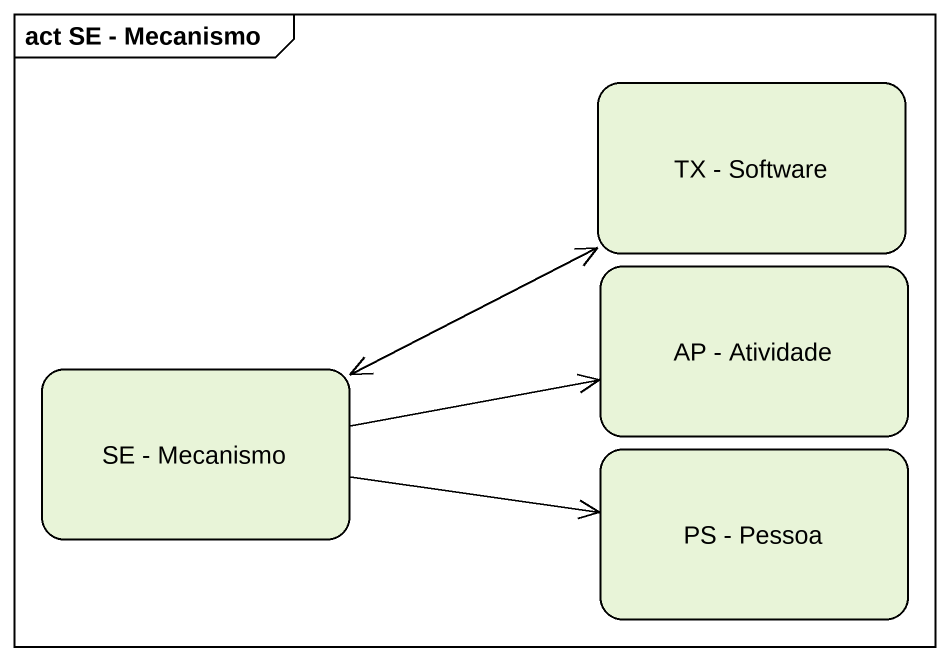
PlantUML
@startuml
mainframe act SE - Mecanismo
hide empty description
state "TX - Software" as TX_Software
state "AP - Atividade" as AP_Atividade
state "SE - Mecanismo" as SE_Mecanismo
state "PS - Pessoa" as PS_Pessoa
TX_Software -left-> SE_Mecanismo
SE_Mecanismo -right-> TX_Software
SE_Mecanismo -right-> AP_Atividade
SE_Mecanismo -right-> PS_Pessoa
@enduml
